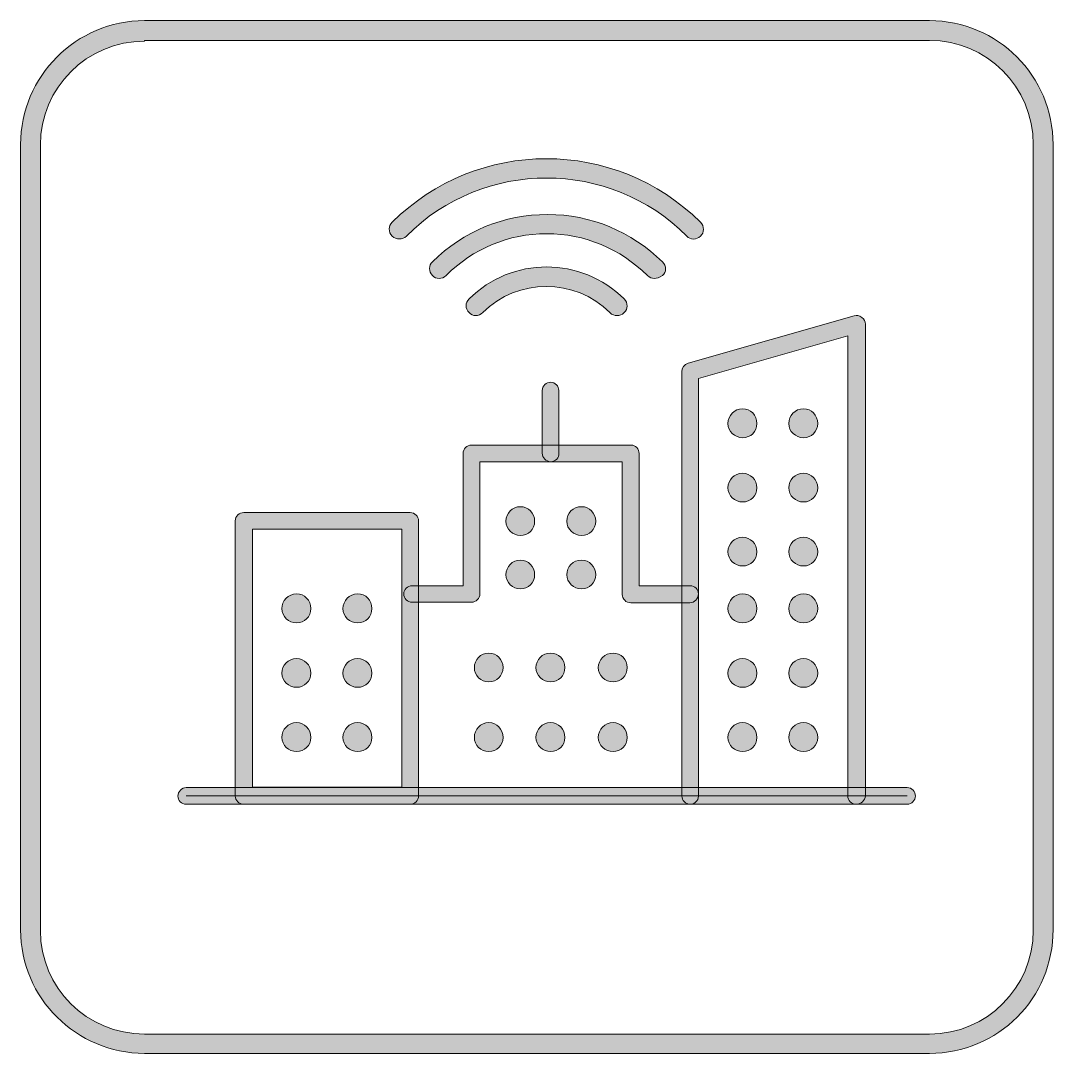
# Model space of a CAD drawing. Header units: inches. Extents: x 19 to 157, y 18 to 156.
import ezdxf

# ---------------------------------------------------------------- set-up
doc = ezdxf.new("R2010")
doc.units = ezdxf.units.IN
doc.header["$MEASUREMENT"] = 0
doc.layers.add('Layer 1', color=7, linetype='Continuous')

# ---------------------------------------------------------------- blocks, each defined once
blk = doc.blocks.new('block 3')
at = {"layer": 'Layer 1', "true_color": 0x3e99be}
h = blk.add_hatch(color=135, dxfattribs=at)
h.dxf.hatch_style = 2
edge = h.paths.add_edge_path()
edge.add_spline(control_points=[(140.79, 17.78), (140.79, 17.78), (35.6, 17.78), (35.6, 17.78), (26.49, 17.78), (19.01, 25.19), (19.01, 34.33), (19.01, 34.33), (19.01, 139.56), (19.01, 139.56), (19.01, 148.66), (26.42, 156.14), (35.6, 156.14), (35.6, 156.14), (140.79, 156.14), (140.79, 156.14), (149.9, 156.14), (157.34, 148.73), (157.34, 139.56), (157.34, 139.56), (157.34, 34.36), (157.34, 34.36), (157.37, 25.19), (149.97, 17.78), (140.79, 17.78)], knot_values=[0, 0, 0, 0, 1, 1, 1, 2, 2, 2, 3, 3, 3, 4, 4, 4, 5, 5, 5, 6, 6, 6, 7, 7, 7, 8, 8, 8, 8], degree=3, periodic=1)
edge = h.paths.add_edge_path()
edge.add_spline(control_points=[(35.6, 153.39), (27.9, 153.39), (21.66, 147.14), (21.66, 139.45), (21.66, 139.45), (21.66, 34.25), (21.66, 34.25), (21.66, 26.56), (27.9, 20.36), (35.6, 20.36), (35.6, 20.36), (140.79, 20.36), (140.79, 20.36), (148.48, 20.36), (154.69, 26.6), (154.69, 34.25), (154.69, 34.25), (154.69, 139.56), (154.69, 139.56), (154.69, 147.25), (148.45, 153.49), (140.79, 153.49), (140.79, 153.49), (35.6, 153.49), (35.6, 153.49), (35.6, 153.49), (35.6, 153.39), (35.6, 153.39)], knot_values=[0, 0, 0, 0, 1, 1, 1, 2, 2, 2, 3, 3, 3, 4, 4, 4, 5, 5, 5, 6, 6, 6, 7, 7, 7, 8, 8, 8, 9, 9, 9, 9], degree=3, periodic=1)
at = {"layer": 'Layer 1', "true_color": 0x51bec3}
h = blk.add_hatch(color=143, dxfattribs=at)
h.dxf.hatch_style = 2
edge = h.paths.add_edge_path()
edge.add_spline(control_points=[(69.74, 126.89), (69.43, 126.89), (69.04, 127), (68.79, 127.28), (68.26, 127.81), (68.26, 128.66), (68.79, 129.12), (80.15, 140.48), (98.74, 140.48), (110.1, 129.12), (110.63, 128.59), (110.63, 127.74), (110.1, 127.28), (109.57, 126.75), (108.73, 126.75), (108.27, 127.28), (97.9, 137.65), (81.03, 137.65), (70.7, 127.28), (70.41, 127), (70.1, 126.89), (69.74, 126.89)], knot_values=[0, 0, 0, 0, 1, 1, 1, 2, 2, 2, 3, 3, 3, 4, 4, 4, 5, 5, 5, 6, 6, 6, 7, 7, 7, 7], degree=3, periodic=1)
h = blk.add_hatch(color=143, dxfattribs=at)
h.dxf.hatch_style = 2
edge = h.paths.add_edge_path()
edge.add_spline(control_points=[(103.93, 121.6), (103.61, 121.6), (103.26, 121.71), (102.98, 121.99), (99.38, 125.59), (94.54, 127.6), (89.5, 127.6), (84.42, 127.6), (79.59, 125.59), (76.02, 121.99), (75.49, 121.46), (74.65, 121.46), (74.19, 121.99), (73.66, 122.52), (73.66, 123.37), (74.19, 123.82), (78.32, 127.95), (83.78, 130.17), (89.61, 130.17), (95.43, 130.17), (100.86, 127.88), (105.02, 123.82), (105.55, 123.3), (105.55, 122.45), (105.02, 121.99), (104.6, 121.74), (104.21, 121.6), (103.93, 121.6)], knot_values=[0, 0, 0, 0, 1, 1, 1, 2, 2, 2, 3, 3, 3, 4, 4, 4, 5, 5, 5, 6, 6, 6, 7, 7, 7, 8, 8, 8, 9, 9, 9, 9], degree=3, periodic=1)
h = blk.add_hatch(color=143, dxfattribs=at)
h.dxf.hatch_style = 2
edge = h.paths.add_edge_path()
edge.add_spline(control_points=[(98.92, 116.63), (98.6, 116.63), (98.25, 116.73), (97.97, 117.02), (93.24, 121.71), (85.62, 121.71), (80.93, 117.02), (80.4, 116.49), (79.55, 116.49), (79.09, 117.02), (78.56, 117.55), (78.56, 118.39), (79.09, 118.85), (84.81, 124.57), (94.16, 124.57), (99.87, 118.85), (100.4, 118.32), (100.4, 117.48), (99.87, 117.02), (99.62, 116.73), (99.24, 116.63), (98.92, 116.63)], knot_values=[0, 0, 0, 0, 1, 1, 1, 2, 2, 2, 3, 3, 3, 4, 4, 4, 5, 5, 5, 6, 6, 6, 7, 7, 7, 7], degree=3, periodic=1)
at = {"layer": 'Layer 1', "true_color": 0x3e99be}
h = blk.add_hatch(color=135, dxfattribs=at)
h.dxf.hatch_style = 2
edge = h.paths.add_edge_path()
edge.add_spline(control_points=[(130.95, 51.15), (130.32, 51.15), (129.82, 51.68), (129.82, 52.25), (129.82, 52.25), (129.82, 113.91), (129.82, 113.91), (129.82, 113.91), (109.82, 108.2), (109.82, 108.2), (109.82, 108.2), (109.82, 52.25), (109.82, 52.25), (109.82, 51.61), (109.29, 51.15), (108.73, 51.15), (108.13, 51.15), (107.6, 51.68), (107.6, 52.25), (107.6, 52.25), (107.6, 109.11), (107.6, 109.11), (107.6, 109.64), (107.91, 110.07), (108.44, 110.24), (108.44, 110.24), (130.7, 116.59), (130.7, 116.59), (131.02, 116.7), (131.37, 116.66), (131.73, 116.38), (132.01, 116.17), (132.19, 115.85), (132.19, 115.46), (132.19, 115.46), (132.19, 52.28), (132.19, 52.28), (132.12, 51.65), (131.59, 51.15), (130.95, 51.15)], knot_values=[0, 0, 0, 0, 1, 1, 1, 2, 2, 2, 3, 3, 3, 4, 4, 4, 5, 5, 5, 6, 6, 6, 7, 7, 7, 8, 8, 8, 9, 9, 9, 10, 10, 10, 11, 11, 11, 12, 12, 12, 13, 13, 13, 13], degree=3, periodic=1)
h = blk.add_hatch(color=135, dxfattribs=at)
h.dxf.hatch_style = 2
edge = h.paths.add_edge_path()
edge.add_spline(control_points=[(90.03, 97.05), (89.39, 97.05), (88.9, 97.58), (88.9, 98.18), (88.9, 98.18), (88.9, 106.57), (88.9, 106.57), (88.9, 107.21), (89.43, 107.7), (90.03, 107.7), (90.59, 107.7), (91.12, 107.17), (91.12, 106.57), (91.12, 106.57), (91.12, 98.18), (91.12, 98.18), (91.19, 97.58), (90.66, 97.05), (90.03, 97.05)], knot_values=[0, 0, 0, 0, 1, 1, 1, 2, 2, 2, 3, 3, 3, 4, 4, 4, 5, 5, 5, 6, 6, 6, 6], degree=3, periodic=1)
at = {"layer": 'Layer 1', "true_color": 0x939598}
h = blk.add_hatch(color=252, dxfattribs=at)
h.dxf.hatch_style = 2
edge = h.paths.add_edge_path()
edge.add_spline(control_points=[(115.75, 100.26), (115.75, 100.26), (115.75, 100.26), (115.75, 100.26), (114.69, 100.26), (113.77, 101.11), (113.77, 102.16), (113.77, 103.22), (114.62, 104.14), (115.75, 104.14), (116.8, 104.14), (117.65, 103.29), (117.65, 102.16), (117.69, 101.07), (116.8, 100.26), (115.75, 100.26)], knot_values=[0, 0, 0, 0, 0.352778, 0.352778, 0.352778, 0.705556, 0.705556, 0.705556, 1.058333, 1.058333, 1.058333, 1.411111, 1.411111, 1.411111, 1.763889, 1.763889, 1.763889, 1.763889], degree=3, periodic=0)
edge.add_line((115.75, 100.26), (115.75, 100.26))
h = blk.add_hatch(color=252, dxfattribs=at)
h.dxf.hatch_style = 2
edge = h.paths.add_edge_path()
edge.add_spline(control_points=[(123.9, 100.26), (123.9, 100.26), (123.9, 100.26), (123.9, 100.26), (122.84, 100.26), (121.92, 101.11), (121.92, 102.16), (121.92, 103.22), (122.77, 104.14), (123.9, 104.14), (124.95, 104.14), (125.8, 103.29), (125.8, 102.16), (125.8, 101.07), (124.95, 100.26), (123.9, 100.26)], knot_values=[0, 0, 0, 0, 0.352778, 0.352778, 0.352778, 0.705556, 0.705556, 0.705556, 1.058333, 1.058333, 1.058333, 1.411111, 1.411111, 1.411111, 1.763889, 1.763889, 1.763889, 1.763889], degree=3, periodic=0)
edge.add_line((123.9, 100.26), (123.9, 100.26))
at = {"layer": 'Layer 1', "true_color": 0x3e99be}
h = blk.add_hatch(color=135, dxfattribs=at)
h.dxf.hatch_style = 2
edge = h.paths.add_edge_path()
edge.add_spline(control_points=[(108.69, 78.14), (108.69, 78.14), (100.75, 78.14), (100.75, 78.14), (100.12, 78.14), (99.62, 78.67), (99.62, 79.27), (99.62, 79.27), (99.62, 97.01), (99.62, 97.01), (99.62, 97.01), (80.54, 97.01), (80.54, 97.01), (80.54, 97.01), (80.54, 79.34), (80.54, 79.34), (80.54, 78.7), (80.01, 78.21), (79.41, 78.21), (79.41, 78.21), (71.47, 78.21), (71.47, 78.21), (70.84, 78.21), (70.34, 78.74), (70.34, 79.34), (70.34, 79.9), (70.87, 80.43), (71.47, 80.43), (71.47, 80.43), (78.28, 80.43), (78.28, 80.43), (78.28, 80.43), (78.28, 98.14), (78.28, 98.14), (78.28, 98.78), (78.81, 99.27), (79.41, 99.27), (79.41, 99.27), (100.79, 99.27), (100.79, 99.27), (101.42, 99.27), (101.88, 98.74), (101.88, 98.14), (101.88, 98.14), (101.88, 80.43), (101.88, 80.43), (101.88, 80.43), (108.73, 80.43), (108.73, 80.43), (109.36, 80.43), (109.82, 79.9), (109.82, 79.34), (109.82, 78.74), (109.29, 78.14), (108.69, 78.14)], knot_values=[0, 0, 0, 0, 1, 1, 1, 2, 2, 2, 3, 3, 3, 4, 4, 4, 5, 5, 5, 6, 6, 6, 7, 7, 7, 8, 8, 8, 9, 9, 9, 10, 10, 10, 11, 11, 11, 12, 12, 12, 13, 13, 13, 14, 14, 14, 15, 15, 15, 16, 16, 16, 17, 17, 17, 18, 18, 18, 18], degree=3, periodic=1)
at = {"layer": 'Layer 1', "true_color": 0x939598}
h = blk.add_hatch(color=252, dxfattribs=at)
h.dxf.hatch_style = 2
edge = h.paths.add_edge_path()
edge.add_spline(control_points=[(115.75, 91.65), (115.75, 91.65), (115.75, 91.65), (115.75, 91.65), (114.69, 91.65), (113.77, 92.5), (113.77, 93.56), (113.77, 94.61), (114.62, 95.5), (115.75, 95.5), (116.8, 95.5), (117.65, 94.65), (117.65, 93.56), (117.69, 92.46), (116.8, 91.65), (115.75, 91.65)], knot_values=[0, 0, 0, 0, 0.352778, 0.352778, 0.352778, 0.705556, 0.705556, 0.705556, 1.058333, 1.058333, 1.058333, 1.411111, 1.411111, 1.411111, 1.763889, 1.763889, 1.763889, 1.763889], degree=3, periodic=0)
edge.add_line((115.75, 91.65), (115.75, 91.65))
h = blk.add_hatch(color=252, dxfattribs=at)
h.dxf.hatch_style = 2
edge = h.paths.add_edge_path()
edge.add_spline(control_points=[(123.9, 91.65), (123.9, 91.65), (123.9, 91.65), (123.9, 91.65), (122.84, 91.65), (121.92, 92.5), (121.92, 93.56), (121.92, 94.61), (122.77, 95.5), (123.9, 95.5), (124.95, 95.5), (125.8, 94.65), (125.8, 93.56), (125.8, 92.46), (124.95, 91.65), (123.9, 91.65)], knot_values=[0, 0, 0, 0, 0.352778, 0.352778, 0.352778, 0.705556, 0.705556, 0.705556, 1.058333, 1.058333, 1.058333, 1.411111, 1.411111, 1.411111, 1.763889, 1.763889, 1.763889, 1.763889], degree=3, periodic=0)
edge.add_line((123.9, 91.65), (123.9, 91.65))
at = {"layer": 'Layer 1', "true_color": 0x3e99be}
h = blk.add_hatch(color=135, dxfattribs=at)
h.dxf.hatch_style = 2
edge = h.paths.add_edge_path()
edge.add_spline(control_points=[(71.19, 51.15), (71.19, 51.15), (48.9, 51.15), (48.9, 51.15), (48.26, 51.15), (47.77, 51.68), (47.77, 52.25), (47.77, 52.25), (47.77, 89.11), (47.77, 89.11), (47.77, 89.75), (48.3, 90.24), (48.9, 90.24), (48.9, 90.24), (71.19, 90.24), (71.19, 90.24), (71.83, 90.24), (72.32, 89.71), (72.32, 89.11), (72.32, 89.11), (72.32, 52.28), (72.32, 52.28), (72.32, 51.65), (71.86, 51.15), (71.19, 51.15)], knot_values=[0, 0, 0, 0, 1, 1, 1, 2, 2, 2, 3, 3, 3, 4, 4, 4, 5, 5, 5, 6, 6, 6, 7, 7, 7, 8, 8, 8, 8], degree=3, periodic=1)
h.paths.add_polyline_path([(50.09, 53.45), (70.1, 53.45), (70.1, 88.02), (50.09, 88.02)])
at = {"layer": 'Layer 1', "true_color": 0x939598}
h = blk.add_hatch(color=252, dxfattribs=at)
h.dxf.hatch_style = 2
edge = h.paths.add_edge_path()
edge.add_spline(control_points=[(85.97, 87.17), (85.97, 87.17), (85.97, 87.17), (85.97, 87.17), (84.91, 87.17), (84.03, 88.02), (84.03, 89.08), (84.03, 90.13), (84.88, 91.02), (85.97, 91.02), (87.03, 91.02), (87.88, 90.17), (87.88, 89.08), (87.88, 87.95), (87.03, 87.17), (85.97, 87.17)], knot_values=[0, 0, 0, 0, 0.352778, 0.352778, 0.352778, 0.705556, 0.705556, 0.705556, 1.058333, 1.058333, 1.058333, 1.411111, 1.411111, 1.411111, 1.763889, 1.763889, 1.763889, 1.763889], degree=3, periodic=0)
edge.add_line((85.97, 87.17), (85.97, 87.17))
h = blk.add_hatch(color=252, dxfattribs=at)
h.dxf.hatch_style = 2
edge = h.paths.add_edge_path()
edge.add_spline(control_points=[(94.16, 87.17), (94.16, 87.17), (94.16, 87.17), (94.16, 87.17), (93.1, 87.17), (92.18, 88.02), (92.18, 89.08), (92.18, 90.13), (93.03, 91.02), (94.16, 91.02), (95.21, 91.02), (96.06, 90.17), (96.06, 89.08), (96.06, 87.95), (95.21, 87.17), (94.16, 87.17)], knot_values=[0, 0, 0, 0, 0.352778, 0.352778, 0.352778, 0.705556, 0.705556, 0.705556, 1.058333, 1.058333, 1.058333, 1.411111, 1.411111, 1.411111, 1.763889, 1.763889, 1.763889, 1.763889], degree=3, periodic=0)
edge.add_line((94.16, 87.17), (94.16, 87.17))
h = blk.add_hatch(color=252, dxfattribs=at)
h.dxf.hatch_style = 2
edge = h.paths.add_edge_path()
edge.add_spline(control_points=[(115.75, 83.08), (115.75, 83.08), (115.75, 83.08), (115.75, 83.08), (114.69, 83.08), (113.77, 83.93), (113.77, 84.98), (113.77, 86.04), (114.62, 86.92), (115.75, 86.92), (116.8, 86.92), (117.65, 86.08), (117.65, 84.98), (117.69, 83.89), (116.8, 83.08), (115.75, 83.08)], knot_values=[0, 0, 0, 0, 0.352778, 0.352778, 0.352778, 0.705556, 0.705556, 0.705556, 1.058333, 1.058333, 1.058333, 1.411111, 1.411111, 1.411111, 1.763889, 1.763889, 1.763889, 1.763889], degree=3, periodic=0)
edge.add_line((115.75, 83.08), (115.75, 83.08))
h = blk.add_hatch(color=252, dxfattribs=at)
h.dxf.hatch_style = 2
edge = h.paths.add_edge_path()
edge.add_spline(control_points=[(123.9, 83.08), (123.9, 83.08), (123.9, 83.08), (123.9, 83.08), (122.84, 83.08), (121.92, 83.93), (121.92, 84.98), (121.92, 86.04), (122.77, 86.92), (123.9, 86.92), (124.95, 86.92), (125.8, 86.08), (125.8, 84.98), (125.8, 83.89), (124.95, 83.08), (123.9, 83.08)], knot_values=[0, 0, 0, 0, 0.352778, 0.352778, 0.352778, 0.705556, 0.705556, 0.705556, 1.058333, 1.058333, 1.058333, 1.411111, 1.411111, 1.411111, 1.763889, 1.763889, 1.763889, 1.763889], degree=3, periodic=0)
edge.add_line((123.9, 83.08), (123.9, 83.08))
h = blk.add_hatch(color=252, dxfattribs=at)
h.dxf.hatch_style = 2
edge = h.paths.add_edge_path()
edge.add_spline(control_points=[(85.97, 80.01), (85.97, 80.01), (85.97, 80.01), (85.97, 80.01), (84.91, 80.01), (84.03, 80.86), (84.03, 81.91), (84.03, 82.97), (84.88, 83.86), (85.97, 83.86), (87.03, 83.86), (87.88, 83.01), (87.88, 81.91), (87.88, 80.82), (87.03, 80.01), (85.97, 80.01)], knot_values=[0, 0, 0, 0, 0.352778, 0.352778, 0.352778, 0.705556, 0.705556, 0.705556, 1.058333, 1.058333, 1.058333, 1.411111, 1.411111, 1.411111, 1.763889, 1.763889, 1.763889, 1.763889], degree=3, periodic=0)
edge.add_line((85.97, 80.01), (85.97, 80.01))
h = blk.add_hatch(color=252, dxfattribs=at)
h.dxf.hatch_style = 2
edge = h.paths.add_edge_path()
edge.add_spline(control_points=[(94.16, 80.01), (94.16, 80.01), (94.16, 80.01), (94.16, 80.01), (93.1, 80.01), (92.18, 80.86), (92.18, 81.91), (92.18, 82.97), (93.03, 83.86), (94.16, 83.86), (95.21, 83.86), (96.06, 83.01), (96.06, 81.91), (96.06, 80.82), (95.21, 80.01), (94.16, 80.01)], knot_values=[0, 0, 0, 0, 0.352778, 0.352778, 0.352778, 0.705556, 0.705556, 0.705556, 1.058333, 1.058333, 1.058333, 1.411111, 1.411111, 1.411111, 1.763889, 1.763889, 1.763889, 1.763889], degree=3, periodic=0)
edge.add_line((94.16, 80.01), (94.16, 80.01))
h = blk.add_hatch(color=252, dxfattribs=at)
h.dxf.hatch_style = 2
edge = h.paths.add_edge_path()
edge.add_spline(control_points=[(55.99, 75.46), (55.99, 75.46), (55.99, 75.46), (55.99, 75.46), (54.93, 75.46), (54.01, 76.31), (54.01, 77.36), (54.01, 78.42), (54.86, 79.34), (55.99, 79.34), (57.04, 79.34), (57.89, 78.49), (57.89, 77.36), (57.89, 76.27), (57.04, 75.46), (55.99, 75.46)], knot_values=[0, 0, 0, 0, 0.352778, 0.352778, 0.352778, 0.705556, 0.705556, 0.705556, 1.058333, 1.058333, 1.058333, 1.411111, 1.411111, 1.411111, 1.763889, 1.763889, 1.763889, 1.763889], degree=3, periodic=0)
edge.add_line((55.99, 75.46), (55.99, 75.46))
h = blk.add_hatch(color=252, dxfattribs=at)
h.dxf.hatch_style = 2
edge = h.paths.add_edge_path()
edge.add_spline(control_points=[(64.17, 75.46), (64.17, 75.46), (64.17, 75.46), (64.17, 75.46), (63.11, 75.46), (62.19, 76.31), (62.19, 77.36), (62.19, 78.42), (63.04, 79.34), (64.17, 79.34), (65.23, 79.34), (66.08, 78.49), (66.08, 77.36), (66.08, 76.27), (65.23, 75.46), (64.17, 75.46)], knot_values=[0, 0, 0, 0, 0.352778, 0.352778, 0.352778, 0.705556, 0.705556, 0.705556, 1.058333, 1.058333, 1.058333, 1.411111, 1.411111, 1.411111, 1.763889, 1.763889, 1.763889, 1.763889], degree=3, periodic=0)
edge.add_line((64.17, 75.46), (64.17, 75.46))
h = blk.add_hatch(color=252, dxfattribs=at)
h.dxf.hatch_style = 2
edge = h.paths.add_edge_path()
edge.add_spline(control_points=[(115.75, 75.46), (115.75, 75.46), (115.75, 75.46), (115.75, 75.46), (114.69, 75.46), (113.77, 76.31), (113.77, 77.36), (113.77, 78.42), (114.62, 79.34), (115.75, 79.34), (116.8, 79.34), (117.65, 78.49), (117.65, 77.36), (117.69, 76.27), (116.8, 75.46), (115.75, 75.46)], knot_values=[0, 0, 0, 0, 0.352778, 0.352778, 0.352778, 0.705556, 0.705556, 0.705556, 1.058333, 1.058333, 1.058333, 1.411111, 1.411111, 1.411111, 1.763889, 1.763889, 1.763889, 1.763889], degree=3, periodic=0)
edge.add_line((115.75, 75.46), (115.75, 75.46))
h = blk.add_hatch(color=252, dxfattribs=at)
h.dxf.hatch_style = 2
edge = h.paths.add_edge_path()
edge.add_spline(control_points=[(123.9, 75.46), (123.9, 75.46), (123.9, 75.46), (123.9, 75.46), (122.84, 75.46), (121.92, 76.31), (121.92, 77.36), (121.92, 78.42), (122.77, 79.34), (123.9, 79.34), (124.95, 79.34), (125.8, 78.49), (125.8, 77.36), (125.8, 76.27), (124.95, 75.46), (123.9, 75.46)], knot_values=[0, 0, 0, 0, 0.352778, 0.352778, 0.352778, 0.705556, 0.705556, 0.705556, 1.058333, 1.058333, 1.058333, 1.411111, 1.411111, 1.411111, 1.763889, 1.763889, 1.763889, 1.763889], degree=3, periodic=0)
edge.add_line((123.9, 75.46), (123.9, 75.46))
h = blk.add_hatch(color=252, dxfattribs=at)
h.dxf.hatch_style = 2
edge = h.paths.add_edge_path()
edge.add_spline(control_points=[(55.99, 66.82), (55.99, 66.82), (55.99, 66.82), (55.99, 66.82), (54.93, 66.82), (54.01, 67.66), (54.01, 68.72), (54.01, 69.78), (54.86, 70.66), (55.99, 70.66), (57.04, 70.66), (57.89, 69.81), (57.89, 68.72), (57.89, 67.63), (57.04, 66.82), (55.99, 66.82)], knot_values=[0, 0, 0, 0, 0.352778, 0.352778, 0.352778, 0.705556, 0.705556, 0.705556, 1.058333, 1.058333, 1.058333, 1.411111, 1.411111, 1.411111, 1.763889, 1.763889, 1.763889, 1.763889], degree=3, periodic=0)
edge.add_line((55.99, 66.82), (55.99, 66.82))
h = blk.add_hatch(color=252, dxfattribs=at)
h.dxf.hatch_style = 2
edge = h.paths.add_edge_path()
edge.add_spline(control_points=[(64.17, 66.82), (64.17, 66.82), (64.17, 66.82), (64.17, 66.82), (63.11, 66.82), (62.19, 67.66), (62.19, 68.72), (62.19, 69.78), (63.04, 70.66), (64.17, 70.66), (65.23, 70.66), (66.08, 69.81), (66.08, 68.72), (66.08, 67.63), (65.23, 66.82), (64.17, 66.82)], knot_values=[0, 0, 0, 0, 0.352778, 0.352778, 0.352778, 0.705556, 0.705556, 0.705556, 1.058333, 1.058333, 1.058333, 1.411111, 1.411111, 1.411111, 1.763889, 1.763889, 1.763889, 1.763889], degree=3, periodic=0)
edge.add_line((64.17, 66.82), (64.17, 66.82))
h = blk.add_hatch(color=252, dxfattribs=at)
h.dxf.hatch_style = 2
edge = h.paths.add_edge_path()
edge.add_spline(control_points=[(81.74, 67.56), (81.74, 67.56), (81.74, 67.56), (81.74, 67.56), (80.68, 67.56), (79.8, 68.4), (79.8, 69.46), (79.8, 70.52), (80.64, 71.4), (81.74, 71.4), (82.8, 71.4), (83.64, 70.56), (83.64, 69.46), (83.64, 68.37), (82.8, 67.56), (81.74, 67.56)], knot_values=[0, 0, 0, 0, 0.352778, 0.352778, 0.352778, 0.705556, 0.705556, 0.705556, 1.058333, 1.058333, 1.058333, 1.411111, 1.411111, 1.411111, 1.763889, 1.763889, 1.763889, 1.763889], degree=3, periodic=0)
edge.add_line((81.74, 67.56), (81.74, 67.56))
h = blk.add_hatch(color=252, dxfattribs=at)
h.dxf.hatch_style = 2
edge = h.paths.add_edge_path()
edge.add_spline(control_points=[(90.03, 67.56), (90.03, 67.56), (90.03, 67.56), (90.03, 67.56), (88.97, 67.56), (88.05, 68.4), (88.05, 69.46), (88.05, 70.52), (88.9, 71.4), (90.03, 71.4), (91.09, 71.4), (91.93, 70.56), (91.93, 69.46), (91.93, 68.37), (91.09, 67.56), (90.03, 67.56)], knot_values=[0, 0, 0, 0, 0.352778, 0.352778, 0.352778, 0.705556, 0.705556, 0.705556, 1.058333, 1.058333, 1.058333, 1.411111, 1.411111, 1.411111, 1.763889, 1.763889, 1.763889, 1.763889], degree=3, periodic=0)
edge.add_line((90.03, 67.56), (90.03, 67.56))
h = blk.add_hatch(color=252, dxfattribs=at)
h.dxf.hatch_style = 2
edge = h.paths.add_edge_path()
edge.add_spline(control_points=[(98.39, 67.56), (98.39, 67.56), (98.39, 67.56), (98.39, 67.56), (97.33, 67.56), (96.41, 68.4), (96.41, 69.46), (96.41, 70.52), (97.26, 71.4), (98.39, 71.4), (99.45, 71.4), (100.29, 70.56), (100.29, 69.46), (100.29, 68.37), (99.45, 67.56), (98.39, 67.56)], knot_values=[0, 0, 0, 0, 0.352778, 0.352778, 0.352778, 0.705556, 0.705556, 0.705556, 1.058333, 1.058333, 1.058333, 1.411111, 1.411111, 1.411111, 1.763889, 1.763889, 1.763889, 1.763889], degree=3, periodic=0)
edge.add_line((98.39, 67.56), (98.39, 67.56))
h = blk.add_hatch(color=252, dxfattribs=at)
h.dxf.hatch_style = 2
edge = h.paths.add_edge_path()
edge.add_spline(control_points=[(115.75, 66.82), (115.75, 66.82), (115.75, 66.82), (115.75, 66.82), (114.69, 66.82), (113.77, 67.66), (113.77, 68.72), (113.77, 69.78), (114.62, 70.66), (115.75, 70.66), (116.8, 70.66), (117.65, 69.81), (117.65, 68.72), (117.69, 67.63), (116.8, 66.82), (115.75, 66.82)], knot_values=[0, 0, 0, 0, 0.352778, 0.352778, 0.352778, 0.705556, 0.705556, 0.705556, 1.058333, 1.058333, 1.058333, 1.411111, 1.411111, 1.411111, 1.763889, 1.763889, 1.763889, 1.763889], degree=3, periodic=0)
edge.add_line((115.75, 66.82), (115.75, 66.82))
h = blk.add_hatch(color=252, dxfattribs=at)
h.dxf.hatch_style = 2
edge = h.paths.add_edge_path()
edge.add_spline(control_points=[(123.9, 66.82), (123.9, 66.82), (123.9, 66.82), (123.9, 66.82), (122.84, 66.82), (121.92, 67.66), (121.92, 68.72), (121.92, 69.78), (122.77, 70.66), (123.9, 70.66), (124.95, 70.66), (125.8, 69.81), (125.8, 68.72), (125.8, 67.63), (124.95, 66.82), (123.9, 66.82)], knot_values=[0, 0, 0, 0, 0.352778, 0.352778, 0.352778, 0.705556, 0.705556, 0.705556, 1.058333, 1.058333, 1.058333, 1.411111, 1.411111, 1.411111, 1.763889, 1.763889, 1.763889, 1.763889], degree=3, periodic=0)
edge.add_line((123.9, 66.82), (123.9, 66.82))
h = blk.add_hatch(color=252, dxfattribs=at)
h.dxf.hatch_style = 2
edge = h.paths.add_edge_path()
edge.add_spline(control_points=[(55.99, 58.21), (55.99, 58.21), (55.99, 58.21), (55.99, 58.21), (54.93, 58.21), (54.01, 59.05), (54.01, 60.11), (54.01, 61.17), (54.86, 62.09), (55.99, 62.09), (57.04, 62.09), (57.89, 61.24), (57.89, 60.11), (57.89, 58.98), (57.04, 58.21), (55.99, 58.21)], knot_values=[0, 0, 0, 0, 0.352778, 0.352778, 0.352778, 0.705556, 0.705556, 0.705556, 1.058333, 1.058333, 1.058333, 1.411111, 1.411111, 1.411111, 1.763889, 1.763889, 1.763889, 1.763889], degree=3, periodic=0)
edge.add_line((55.99, 58.21), (55.99, 58.21))
h = blk.add_hatch(color=252, dxfattribs=at)
h.dxf.hatch_style = 2
edge = h.paths.add_edge_path()
edge.add_spline(control_points=[(64.17, 58.21), (64.17, 58.21), (64.17, 58.21), (64.17, 58.21), (63.11, 58.21), (62.19, 59.05), (62.19, 60.11), (62.19, 61.17), (63.04, 62.09), (64.17, 62.09), (65.23, 62.09), (66.08, 61.24), (66.08, 60.11), (66.08, 58.98), (65.23, 58.21), (64.17, 58.21)], knot_values=[0, 0, 0, 0, 0.352778, 0.352778, 0.352778, 0.705556, 0.705556, 0.705556, 1.058333, 1.058333, 1.058333, 1.411111, 1.411111, 1.411111, 1.763889, 1.763889, 1.763889, 1.763889], degree=3, periodic=0)
edge.add_line((64.17, 58.21), (64.17, 58.21))
h = blk.add_hatch(color=252, dxfattribs=at)
h.dxf.hatch_style = 2
edge = h.paths.add_edge_path()
edge.add_spline(control_points=[(81.74, 58.21), (81.74, 58.21), (81.74, 58.21), (81.74, 58.21), (80.68, 58.21), (79.8, 59.05), (79.8, 60.11), (79.8, 61.17), (80.64, 62.09), (81.74, 62.09), (82.8, 62.09), (83.64, 61.24), (83.64, 60.11), (83.64, 58.98), (82.8, 58.21), (81.74, 58.21)], knot_values=[0, 0, 0, 0, 0.352778, 0.352778, 0.352778, 0.705556, 0.705556, 0.705556, 1.058333, 1.058333, 1.058333, 1.411111, 1.411111, 1.411111, 1.763889, 1.763889, 1.763889, 1.763889], degree=3, periodic=0)
edge.add_line((81.74, 58.21), (81.74, 58.21))
h = blk.add_hatch(color=252, dxfattribs=at)
h.dxf.hatch_style = 2
edge = h.paths.add_edge_path()
edge.add_spline(control_points=[(90.03, 58.21), (90.03, 58.21), (90.03, 58.21), (90.03, 58.21), (88.97, 58.21), (88.05, 59.05), (88.05, 60.11), (88.05, 61.17), (88.9, 62.09), (90.03, 62.09), (91.09, 62.09), (91.93, 61.24), (91.93, 60.11), (91.93, 58.98), (91.09, 58.21), (90.03, 58.21)], knot_values=[0, 0, 0, 0, 0.352778, 0.352778, 0.352778, 0.705556, 0.705556, 0.705556, 1.058333, 1.058333, 1.058333, 1.411111, 1.411111, 1.411111, 1.763889, 1.763889, 1.763889, 1.763889], degree=3, periodic=0)
edge.add_line((90.03, 58.21), (90.03, 58.21))
h = blk.add_hatch(color=252, dxfattribs=at)
h.dxf.hatch_style = 2
edge = h.paths.add_edge_path()
edge.add_spline(control_points=[(98.39, 58.21), (98.39, 58.21), (98.39, 58.21), (98.39, 58.21), (97.33, 58.21), (96.41, 59.05), (96.41, 60.11), (96.41, 61.17), (97.26, 62.09), (98.39, 62.09), (99.45, 62.09), (100.29, 61.24), (100.29, 60.11), (100.29, 58.98), (99.45, 58.21), (98.39, 58.21)], knot_values=[0, 0, 0, 0, 0.352778, 0.352778, 0.352778, 0.705556, 0.705556, 0.705556, 1.058333, 1.058333, 1.058333, 1.411111, 1.411111, 1.411111, 1.763889, 1.763889, 1.763889, 1.763889], degree=3, periodic=0)
edge.add_line((98.39, 58.21), (98.39, 58.21))
h = blk.add_hatch(color=252, dxfattribs=at)
h.dxf.hatch_style = 2
edge = h.paths.add_edge_path()
edge.add_spline(control_points=[(115.75, 58.21), (115.75, 58.21), (115.75, 58.21), (115.75, 58.21), (114.69, 58.21), (113.77, 59.05), (113.77, 60.11), (113.77, 61.17), (114.62, 62.09), (115.75, 62.09), (116.8, 62.09), (117.65, 61.24), (117.65, 60.11), (117.69, 58.98), (116.8, 58.21), (115.75, 58.21)], knot_values=[0, 0, 0, 0, 0.352778, 0.352778, 0.352778, 0.705556, 0.705556, 0.705556, 1.058333, 1.058333, 1.058333, 1.411111, 1.411111, 1.411111, 1.763889, 1.763889, 1.763889, 1.763889], degree=3, periodic=0)
edge.add_line((115.75, 58.21), (115.75, 58.21))
h = blk.add_hatch(color=252, dxfattribs=at)
h.dxf.hatch_style = 2
edge = h.paths.add_edge_path()
edge.add_spline(control_points=[(123.9, 58.21), (123.9, 58.21), (123.9, 58.21), (123.9, 58.21), (122.84, 58.21), (121.92, 59.05), (121.92, 60.11), (121.92, 61.17), (122.77, 62.09), (123.9, 62.09), (124.95, 62.09), (125.8, 61.24), (125.8, 60.11), (125.8, 58.98), (124.95, 58.21), (123.9, 58.21)], knot_values=[0, 0, 0, 0, 0.352778, 0.352778, 0.352778, 0.705556, 0.705556, 0.705556, 1.058333, 1.058333, 1.058333, 1.411111, 1.411111, 1.411111, 1.763889, 1.763889, 1.763889, 1.763889], degree=3, periodic=0)
edge.add_line((123.9, 58.21), (123.9, 58.21))
at = {"layer": 'Layer 1', "true_color": 0x3e99be}
h = blk.add_hatch(color=135, dxfattribs=at)
h.dxf.hatch_style = 2
edge = h.paths.add_edge_path()
edge.add_spline(control_points=[(137.79, 51.15), (137.79, 51.15), (41.2, 51.15), (41.2, 51.15), (40.57, 51.15), (40.08, 51.68), (40.08, 52.25), (40.08, 52.85), (40.6, 53.38), (41.2, 53.38), (41.2, 53.38), (137.79, 53.38), (137.79, 53.38), (138.43, 53.38), (138.89, 52.85), (138.89, 52.25), (138.89, 51.68), (138.39, 51.15), (137.79, 51.15)], knot_values=[0, 0, 0, 0, 1, 1, 1, 2, 2, 2, 3, 3, 3, 4, 4, 4, 5, 5, 5, 6, 6, 6, 6], degree=3, periodic=1)
at = {"layer": 'Layer 1', "lineweight": 0}
for points in [[(50.09, 53.45), (70.1, 53.45), (70.1, 88.02), (50.09, 88.02), (50.09, 53.45)], [(41.2, 52.28), (137.79, 52.28)]]:
    blk.add_lwpolyline(points, dxfattribs=at)
for points, knots in [([(140.79, 17.78), (140.79, 17.78), (35.6, 17.78), (35.6, 17.78), (26.49, 17.78), (19.01, 25.19), (19.01, 34.33), (19.01, 34.33), (19.01, 139.56), (19.01, 139.56), (19.01, 148.66), (26.42, 156.14), (35.6, 156.14), (35.6, 156.14), (140.79, 156.14), (140.79, 156.14), (149.9, 156.14), (157.34, 148.73), (157.34, 139.56), (157.34, 139.56), (157.34, 34.36), (157.34, 34.36), (157.37, 25.19), (149.97, 17.78), (140.79, 17.78)], [0, 0, 0, 0, 1, 1, 1, 2, 2, 2, 3, 3, 3, 4, 4, 4, 5, 5, 5, 6, 6, 6, 7, 7, 7, 8, 8, 8, 8]), ([(35.6, 153.39), (27.9, 153.39), (21.66, 147.14), (21.66, 139.45), (21.66, 139.45), (21.66, 34.25), (21.66, 34.25), (21.66, 26.56), (27.9, 20.36), (35.6, 20.36), (35.6, 20.36), (140.79, 20.36), (140.79, 20.36), (148.48, 20.36), (154.69, 26.6), (154.69, 34.25), (154.69, 34.25), (154.69, 139.56), (154.69, 139.56), (154.69, 147.25), (148.45, 153.49), (140.79, 153.49), (140.79, 153.49), (35.6, 153.49), (35.6, 153.49), (35.6, 153.49), (35.6, 153.39), (35.6, 153.39)], [0, 0, 0, 0, 1, 1, 1, 2, 2, 2, 3, 3, 3, 4, 4, 4, 5, 5, 5, 6, 6, 6, 7, 7, 7, 8, 8, 8, 9, 9, 9, 9]), ([(69.74, 126.89), (69.43, 126.89), (69.04, 127), (68.79, 127.28), (68.26, 127.81), (68.26, 128.66), (68.79, 129.12), (80.15, 140.48), (98.74, 140.48), (110.1, 129.12), (110.63, 128.59), (110.63, 127.74), (110.1, 127.28), (109.57, 126.75), (108.73, 126.75), (108.27, 127.28), (97.9, 137.65), (81.03, 137.65), (70.7, 127.28), (70.41, 127), (70.1, 126.89), (69.74, 126.89)], [0, 0, 0, 0, 1, 1, 1, 2, 2, 2, 3, 3, 3, 4, 4, 4, 5, 5, 5, 6, 6, 6, 7, 7, 7, 7]), ([(103.93, 121.6), (103.61, 121.6), (103.26, 121.71), (102.98, 121.99), (99.38, 125.59), (94.54, 127.6), (89.5, 127.6), (84.42, 127.6), (79.59, 125.59), (76.02, 121.99), (75.49, 121.46), (74.65, 121.46), (74.19, 121.99), (73.66, 122.52), (73.66, 123.37), (74.19, 123.82), (78.32, 127.95), (83.78, 130.17), (89.61, 130.17), (95.43, 130.17), (100.86, 127.88), (105.02, 123.82), (105.55, 123.3), (105.55, 122.45), (105.02, 121.99), (104.6, 121.74), (104.21, 121.6), (103.93, 121.6)], [0, 0, 0, 0, 1, 1, 1, 2, 2, 2, 3, 3, 3, 4, 4, 4, 5, 5, 5, 6, 6, 6, 7, 7, 7, 8, 8, 8, 9, 9, 9, 9]), ([(98.92, 116.63), (98.6, 116.63), (98.25, 116.73), (97.97, 117.02), (93.24, 121.71), (85.62, 121.71), (80.93, 117.02), (80.4, 116.49), (79.55, 116.49), (79.09, 117.02), (78.56, 117.55), (78.56, 118.39), (79.09, 118.85), (84.81, 124.57), (94.16, 124.57), (99.87, 118.85), (100.4, 118.32), (100.4, 117.48), (99.87, 117.02), (99.62, 116.73), (99.24, 116.63), (98.92, 116.63)], [0, 0, 0, 0, 1, 1, 1, 2, 2, 2, 3, 3, 3, 4, 4, 4, 5, 5, 5, 6, 6, 6, 7, 7, 7, 7]), ([(130.95, 51.15), (130.32, 51.15), (129.82, 51.68), (129.82, 52.25), (129.82, 52.25), (129.82, 113.91), (129.82, 113.91), (129.82, 113.91), (109.82, 108.2), (109.82, 108.2), (109.82, 108.2), (109.82, 52.25), (109.82, 52.25), (109.82, 51.61), (109.29, 51.15), (108.73, 51.15), (108.13, 51.15), (107.6, 51.68), (107.6, 52.25), (107.6, 52.25), (107.6, 109.11), (107.6, 109.11), (107.6, 109.64), (107.91, 110.07), (108.44, 110.24), (108.44, 110.24), (130.7, 116.59), (130.7, 116.59), (131.02, 116.7), (131.37, 116.66), (131.73, 116.38), (132.01, 116.17), (132.19, 115.85), (132.19, 115.46), (132.19, 115.46), (132.19, 52.28), (132.19, 52.28), (132.12, 51.65), (131.59, 51.15), (130.95, 51.15)], [0, 0, 0, 0, 1, 1, 1, 2, 2, 2, 3, 3, 3, 4, 4, 4, 5, 5, 5, 6, 6, 6, 7, 7, 7, 8, 8, 8, 9, 9, 9, 10, 10, 10, 11, 11, 11, 12, 12, 12, 13, 13, 13, 13]), ([(90.03, 97.05), (89.39, 97.05), (88.9, 97.58), (88.9, 98.18), (88.9, 98.18), (88.9, 106.57), (88.9, 106.57), (88.9, 107.21), (89.43, 107.7), (90.03, 107.7), (90.59, 107.7), (91.12, 107.17), (91.12, 106.57), (91.12, 106.57), (91.12, 98.18), (91.12, 98.18), (91.19, 97.58), (90.66, 97.05), (90.03, 97.05)], [0, 0, 0, 0, 1, 1, 1, 2, 2, 2, 3, 3, 3, 4, 4, 4, 5, 5, 5, 6, 6, 6, 6]), ([(115.75, 100.26), (115.75, 100.26), (115.75, 100.26), (115.75, 100.26), (114.69, 100.26), (113.77, 101.11), (113.77, 102.16), (113.77, 103.22), (114.62, 104.14), (115.75, 104.14), (116.8, 104.14), (117.65, 103.29), (117.65, 102.16), (117.69, 101.07), (116.8, 100.26), (115.75, 100.26)], [0, 0, 0, 0, 1, 1, 1, 2, 2, 2, 3, 3, 3, 4, 4, 4, 5, 5, 5, 5]), ([(123.9, 100.26), (123.9, 100.26), (123.9, 100.26), (123.9, 100.26), (122.84, 100.26), (121.92, 101.11), (121.92, 102.16), (121.92, 103.22), (122.77, 104.14), (123.9, 104.14), (124.95, 104.14), (125.8, 103.29), (125.8, 102.16), (125.8, 101.07), (124.95, 100.26), (123.9, 100.26)], [0, 0, 0, 0, 1, 1, 1, 2, 2, 2, 3, 3, 3, 4, 4, 4, 5, 5, 5, 5]), ([(108.69, 78.14), (108.69, 78.14), (100.75, 78.14), (100.75, 78.14), (100.12, 78.14), (99.62, 78.67), (99.62, 79.27), (99.62, 79.27), (99.62, 97.01), (99.62, 97.01), (99.62, 97.01), (80.54, 97.01), (80.54, 97.01), (80.54, 97.01), (80.54, 79.34), (80.54, 79.34), (80.54, 78.7), (80.01, 78.21), (79.41, 78.21), (79.41, 78.21), (71.47, 78.21), (71.47, 78.21), (70.84, 78.21), (70.34, 78.74), (70.34, 79.34), (70.34, 79.9), (70.87, 80.43), (71.47, 80.43), (71.47, 80.43), (78.28, 80.43), (78.28, 80.43), (78.28, 80.43), (78.28, 98.14), (78.28, 98.14), (78.28, 98.78), (78.81, 99.27), (79.41, 99.27), (79.41, 99.27), (100.79, 99.27), (100.79, 99.27), (101.42, 99.27), (101.88, 98.74), (101.88, 98.14), (101.88, 98.14), (101.88, 80.43), (101.88, 80.43), (101.88, 80.43), (108.73, 80.43), (108.73, 80.43), (109.36, 80.43), (109.82, 79.9), (109.82, 79.34), (109.82, 78.74), (109.29, 78.14), (108.69, 78.14)], [0, 0, 0, 0, 1, 1, 1, 2, 2, 2, 3, 3, 3, 4, 4, 4, 5, 5, 5, 6, 6, 6, 7, 7, 7, 8, 8, 8, 9, 9, 9, 10, 10, 10, 11, 11, 11, 12, 12, 12, 13, 13, 13, 14, 14, 14, 15, 15, 15, 16, 16, 16, 17, 17, 17, 18, 18, 18, 18]), ([(115.75, 91.65), (115.75, 91.65), (115.75, 91.65), (115.75, 91.65), (114.69, 91.65), (113.77, 92.5), (113.77, 93.56), (113.77, 94.61), (114.62, 95.5), (115.75, 95.5), (116.8, 95.5), (117.65, 94.65), (117.65, 93.56), (117.69, 92.46), (116.8, 91.65), (115.75, 91.65)], [0, 0, 0, 0, 1, 1, 1, 2, 2, 2, 3, 3, 3, 4, 4, 4, 5, 5, 5, 5]), ([(123.9, 91.65), (123.9, 91.65), (123.9, 91.65), (123.9, 91.65), (122.84, 91.65), (121.92, 92.5), (121.92, 93.56), (121.92, 94.61), (122.77, 95.5), (123.9, 95.5), (124.95, 95.5), (125.8, 94.65), (125.8, 93.56), (125.8, 92.46), (124.95, 91.65), (123.9, 91.65)], [0, 0, 0, 0, 1, 1, 1, 2, 2, 2, 3, 3, 3, 4, 4, 4, 5, 5, 5, 5]), ([(71.19, 51.15), (71.19, 51.15), (48.9, 51.15), (48.9, 51.15), (48.26, 51.15), (47.77, 51.68), (47.77, 52.25), (47.77, 52.25), (47.77, 89.11), (47.77, 89.11), (47.77, 89.75), (48.3, 90.24), (48.9, 90.24), (48.9, 90.24), (71.19, 90.24), (71.19, 90.24), (71.83, 90.24), (72.32, 89.71), (72.32, 89.11), (72.32, 89.11), (72.32, 52.28), (72.32, 52.28), (72.32, 51.65), (71.86, 51.15), (71.19, 51.15)], [0, 0, 0, 0, 1, 1, 1, 2, 2, 2, 3, 3, 3, 4, 4, 4, 5, 5, 5, 6, 6, 6, 7, 7, 7, 8, 8, 8, 8]), ([(85.97, 87.17), (85.97, 87.17), (85.97, 87.17), (85.97, 87.17), (84.91, 87.17), (84.03, 88.02), (84.03, 89.08), (84.03, 90.13), (84.88, 91.02), (85.97, 91.02), (87.03, 91.02), (87.88, 90.17), (87.88, 89.08), (87.88, 87.95), (87.03, 87.17), (85.97, 87.17)], [0, 0, 0, 0, 1, 1, 1, 2, 2, 2, 3, 3, 3, 4, 4, 4, 5, 5, 5, 5]), ([(94.16, 87.17), (94.16, 87.17), (94.16, 87.17), (94.16, 87.17), (93.1, 87.17), (92.18, 88.02), (92.18, 89.08), (92.18, 90.13), (93.03, 91.02), (94.16, 91.02), (95.21, 91.02), (96.06, 90.17), (96.06, 89.08), (96.06, 87.95), (95.21, 87.17), (94.16, 87.17)], [0, 0, 0, 0, 1, 1, 1, 2, 2, 2, 3, 3, 3, 4, 4, 4, 5, 5, 5, 5]), ([(115.75, 83.08), (115.75, 83.08), (115.75, 83.08), (115.75, 83.08), (114.69, 83.08), (113.77, 83.93), (113.77, 84.98), (113.77, 86.04), (114.62, 86.92), (115.75, 86.92), (116.8, 86.92), (117.65, 86.08), (117.65, 84.98), (117.69, 83.89), (116.8, 83.08), (115.75, 83.08)], [0, 0, 0, 0, 1, 1, 1, 2, 2, 2, 3, 3, 3, 4, 4, 4, 5, 5, 5, 5]), ([(123.9, 83.08), (123.9, 83.08), (123.9, 83.08), (123.9, 83.08), (122.84, 83.08), (121.92, 83.93), (121.92, 84.98), (121.92, 86.04), (122.77, 86.92), (123.9, 86.92), (124.95, 86.92), (125.8, 86.08), (125.8, 84.98), (125.8, 83.89), (124.95, 83.08), (123.9, 83.08)], [0, 0, 0, 0, 1, 1, 1, 2, 2, 2, 3, 3, 3, 4, 4, 4, 5, 5, 5, 5]), ([(85.97, 80.01), (85.97, 80.01), (85.97, 80.01), (85.97, 80.01), (84.91, 80.01), (84.03, 80.86), (84.03, 81.91), (84.03, 82.97), (84.88, 83.86), (85.97, 83.86), (87.03, 83.86), (87.88, 83.01), (87.88, 81.91), (87.88, 80.82), (87.03, 80.01), (85.97, 80.01)], [0, 0, 0, 0, 1, 1, 1, 2, 2, 2, 3, 3, 3, 4, 4, 4, 5, 5, 5, 5]), ([(94.16, 80.01), (94.16, 80.01), (94.16, 80.01), (94.16, 80.01), (93.1, 80.01), (92.18, 80.86), (92.18, 81.91), (92.18, 82.97), (93.03, 83.86), (94.16, 83.86), (95.21, 83.86), (96.06, 83.01), (96.06, 81.91), (96.06, 80.82), (95.21, 80.01), (94.16, 80.01)], [0, 0, 0, 0, 1, 1, 1, 2, 2, 2, 3, 3, 3, 4, 4, 4, 5, 5, 5, 5]), ([(55.99, 75.46), (55.99, 75.46), (55.99, 75.46), (55.99, 75.46), (54.93, 75.46), (54.01, 76.31), (54.01, 77.36), (54.01, 78.42), (54.86, 79.34), (55.99, 79.34), (57.04, 79.34), (57.89, 78.49), (57.89, 77.36), (57.89, 76.27), (57.04, 75.46), (55.99, 75.46)], [0, 0, 0, 0, 1, 1, 1, 2, 2, 2, 3, 3, 3, 4, 4, 4, 5, 5, 5, 5]), ([(64.17, 75.46), (64.17, 75.46), (64.17, 75.46), (64.17, 75.46), (63.11, 75.46), (62.19, 76.31), (62.19, 77.36), (62.19, 78.42), (63.04, 79.34), (64.17, 79.34), (65.23, 79.34), (66.08, 78.49), (66.08, 77.36), (66.08, 76.27), (65.23, 75.46), (64.17, 75.46)], [0, 0, 0, 0, 1, 1, 1, 2, 2, 2, 3, 3, 3, 4, 4, 4, 5, 5, 5, 5]), ([(115.75, 75.46), (115.75, 75.46), (115.75, 75.46), (115.75, 75.46), (114.69, 75.46), (113.77, 76.31), (113.77, 77.36), (113.77, 78.42), (114.62, 79.34), (115.75, 79.34), (116.8, 79.34), (117.65, 78.49), (117.65, 77.36), (117.69, 76.27), (116.8, 75.46), (115.75, 75.46)], [0, 0, 0, 0, 1, 1, 1, 2, 2, 2, 3, 3, 3, 4, 4, 4, 5, 5, 5, 5]), ([(123.9, 75.46), (123.9, 75.46), (123.9, 75.46), (123.9, 75.46), (122.84, 75.46), (121.92, 76.31), (121.92, 77.36), (121.92, 78.42), (122.77, 79.34), (123.9, 79.34), (124.95, 79.34), (125.8, 78.49), (125.8, 77.36), (125.8, 76.27), (124.95, 75.46), (123.9, 75.46)], [0, 0, 0, 0, 1, 1, 1, 2, 2, 2, 3, 3, 3, 4, 4, 4, 5, 5, 5, 5]), ([(55.99, 66.82), (55.99, 66.82), (55.99, 66.82), (55.99, 66.82), (54.93, 66.82), (54.01, 67.66), (54.01, 68.72), (54.01, 69.78), (54.86, 70.66), (55.99, 70.66), (57.04, 70.66), (57.89, 69.81), (57.89, 68.72), (57.89, 67.63), (57.04, 66.82), (55.99, 66.82)], [0, 0, 0, 0, 1, 1, 1, 2, 2, 2, 3, 3, 3, 4, 4, 4, 5, 5, 5, 5]), ([(64.17, 66.82), (64.17, 66.82), (64.17, 66.82), (64.17, 66.82), (63.11, 66.82), (62.19, 67.66), (62.19, 68.72), (62.19, 69.78), (63.04, 70.66), (64.17, 70.66), (65.23, 70.66), (66.08, 69.81), (66.08, 68.72), (66.08, 67.63), (65.23, 66.82), (64.17, 66.82)], [0, 0, 0, 0, 1, 1, 1, 2, 2, 2, 3, 3, 3, 4, 4, 4, 5, 5, 5, 5]), ([(81.74, 67.56), (81.74, 67.56), (81.74, 67.56), (81.74, 67.56), (80.68, 67.56), (79.8, 68.4), (79.8, 69.46), (79.8, 70.52), (80.64, 71.4), (81.74, 71.4), (82.8, 71.4), (83.64, 70.56), (83.64, 69.46), (83.64, 68.37), (82.8, 67.56), (81.74, 67.56)], [0, 0, 0, 0, 1, 1, 1, 2, 2, 2, 3, 3, 3, 4, 4, 4, 5, 5, 5, 5]), ([(90.03, 67.56), (90.03, 67.56), (90.03, 67.56), (90.03, 67.56), (88.97, 67.56), (88.05, 68.4), (88.05, 69.46), (88.05, 70.52), (88.9, 71.4), (90.03, 71.4), (91.09, 71.4), (91.93, 70.56), (91.93, 69.46), (91.93, 68.37), (91.09, 67.56), (90.03, 67.56)], [0, 0, 0, 0, 1, 1, 1, 2, 2, 2, 3, 3, 3, 4, 4, 4, 5, 5, 5, 5]), ([(98.39, 67.56), (98.39, 67.56), (98.39, 67.56), (98.39, 67.56), (97.33, 67.56), (96.41, 68.4), (96.41, 69.46), (96.41, 70.52), (97.26, 71.4), (98.39, 71.4), (99.45, 71.4), (100.29, 70.56), (100.29, 69.46), (100.29, 68.37), (99.45, 67.56), (98.39, 67.56)], [0, 0, 0, 0, 1, 1, 1, 2, 2, 2, 3, 3, 3, 4, 4, 4, 5, 5, 5, 5]), ([(115.75, 66.82), (115.75, 66.82), (115.75, 66.82), (115.75, 66.82), (114.69, 66.82), (113.77, 67.66), (113.77, 68.72), (113.77, 69.78), (114.62, 70.66), (115.75, 70.66), (116.8, 70.66), (117.65, 69.81), (117.65, 68.72), (117.69, 67.63), (116.8, 66.82), (115.75, 66.82)], [0, 0, 0, 0, 1, 1, 1, 2, 2, 2, 3, 3, 3, 4, 4, 4, 5, 5, 5, 5]), ([(123.9, 66.82), (123.9, 66.82), (123.9, 66.82), (123.9, 66.82), (122.84, 66.82), (121.92, 67.66), (121.92, 68.72), (121.92, 69.78), (122.77, 70.66), (123.9, 70.66), (124.95, 70.66), (125.8, 69.81), (125.8, 68.72), (125.8, 67.63), (124.95, 66.82), (123.9, 66.82)], [0, 0, 0, 0, 1, 1, 1, 2, 2, 2, 3, 3, 3, 4, 4, 4, 5, 5, 5, 5]), ([(55.99, 58.21), (55.99, 58.21), (55.99, 58.21), (55.99, 58.21), (54.93, 58.21), (54.01, 59.05), (54.01, 60.11), (54.01, 61.17), (54.86, 62.09), (55.99, 62.09), (57.04, 62.09), (57.89, 61.24), (57.89, 60.11), (57.89, 58.98), (57.04, 58.21), (55.99, 58.21)], [0, 0, 0, 0, 1, 1, 1, 2, 2, 2, 3, 3, 3, 4, 4, 4, 5, 5, 5, 5]), ([(64.17, 58.21), (64.17, 58.21), (64.17, 58.21), (64.17, 58.21), (63.11, 58.21), (62.19, 59.05), (62.19, 60.11), (62.19, 61.17), (63.04, 62.09), (64.17, 62.09), (65.23, 62.09), (66.08, 61.24), (66.08, 60.11), (66.08, 58.98), (65.23, 58.21), (64.17, 58.21)], [0, 0, 0, 0, 1, 1, 1, 2, 2, 2, 3, 3, 3, 4, 4, 4, 5, 5, 5, 5]), ([(81.74, 58.21), (81.74, 58.21), (81.74, 58.21), (81.74, 58.21), (80.68, 58.21), (79.8, 59.05), (79.8, 60.11), (79.8, 61.17), (80.64, 62.09), (81.74, 62.09), (82.8, 62.09), (83.64, 61.24), (83.64, 60.11), (83.64, 58.98), (82.8, 58.21), (81.74, 58.21)], [0, 0, 0, 0, 1, 1, 1, 2, 2, 2, 3, 3, 3, 4, 4, 4, 5, 5, 5, 5]), ([(90.03, 58.21), (90.03, 58.21), (90.03, 58.21), (90.03, 58.21), (88.97, 58.21), (88.05, 59.05), (88.05, 60.11), (88.05, 61.17), (88.9, 62.09), (90.03, 62.09), (91.09, 62.09), (91.93, 61.24), (91.93, 60.11), (91.93, 58.98), (91.09, 58.21), (90.03, 58.21)], [0, 0, 0, 0, 1, 1, 1, 2, 2, 2, 3, 3, 3, 4, 4, 4, 5, 5, 5, 5]), ([(98.39, 58.21), (98.39, 58.21), (98.39, 58.21), (98.39, 58.21), (97.33, 58.21), (96.41, 59.05), (96.41, 60.11), (96.41, 61.17), (97.26, 62.09), (98.39, 62.09), (99.45, 62.09), (100.29, 61.24), (100.29, 60.11), (100.29, 58.98), (99.45, 58.21), (98.39, 58.21)], [0, 0, 0, 0, 1, 1, 1, 2, 2, 2, 3, 3, 3, 4, 4, 4, 5, 5, 5, 5]), ([(115.75, 58.21), (115.75, 58.21), (115.75, 58.21), (115.75, 58.21), (114.69, 58.21), (113.77, 59.05), (113.77, 60.11), (113.77, 61.17), (114.62, 62.09), (115.75, 62.09), (116.8, 62.09), (117.65, 61.24), (117.65, 60.11), (117.69, 58.98), (116.8, 58.21), (115.75, 58.21)], [0, 0, 0, 0, 1, 1, 1, 2, 2, 2, 3, 3, 3, 4, 4, 4, 5, 5, 5, 5]), ([(123.9, 58.21), (123.9, 58.21), (123.9, 58.21), (123.9, 58.21), (122.84, 58.21), (121.92, 59.05), (121.92, 60.11), (121.92, 61.17), (122.77, 62.09), (123.9, 62.09), (124.95, 62.09), (125.8, 61.24), (125.8, 60.11), (125.8, 58.98), (124.95, 58.21), (123.9, 58.21)], [0, 0, 0, 0, 1, 1, 1, 2, 2, 2, 3, 3, 3, 4, 4, 4, 5, 5, 5, 5]), ([(137.79, 51.15), (137.79, 51.15), (41.2, 51.15), (41.2, 51.15), (40.57, 51.15), (40.08, 51.68), (40.08, 52.25), (40.08, 52.85), (40.6, 53.38), (41.2, 53.38), (41.2, 53.38), (137.79, 53.38), (137.79, 53.38), (138.43, 53.38), (138.89, 52.85), (138.89, 52.25), (138.89, 51.68), (138.39, 51.15), (137.79, 51.15)], [0, 0, 0, 0, 1, 1, 1, 2, 2, 2, 3, 3, 3, 4, 4, 4, 5, 5, 5, 6, 6, 6, 6])]:
    blk.add_open_spline(points, degree=3, knots=knots, dxfattribs=at)
blk = doc.blocks.new('block 2')
at = {"layer": 'Layer 1'}
blk.add_blockref('block 3', (0, 0), dxfattribs=at)

msp = doc.modelspace()

# ---------------------------------------------------------------- block references
at = {"layer": 'Layer 1'}
msp.add_blockref('block 2', (0, 0), dxfattribs=at)

doc.saveas('drawing.dxf')
